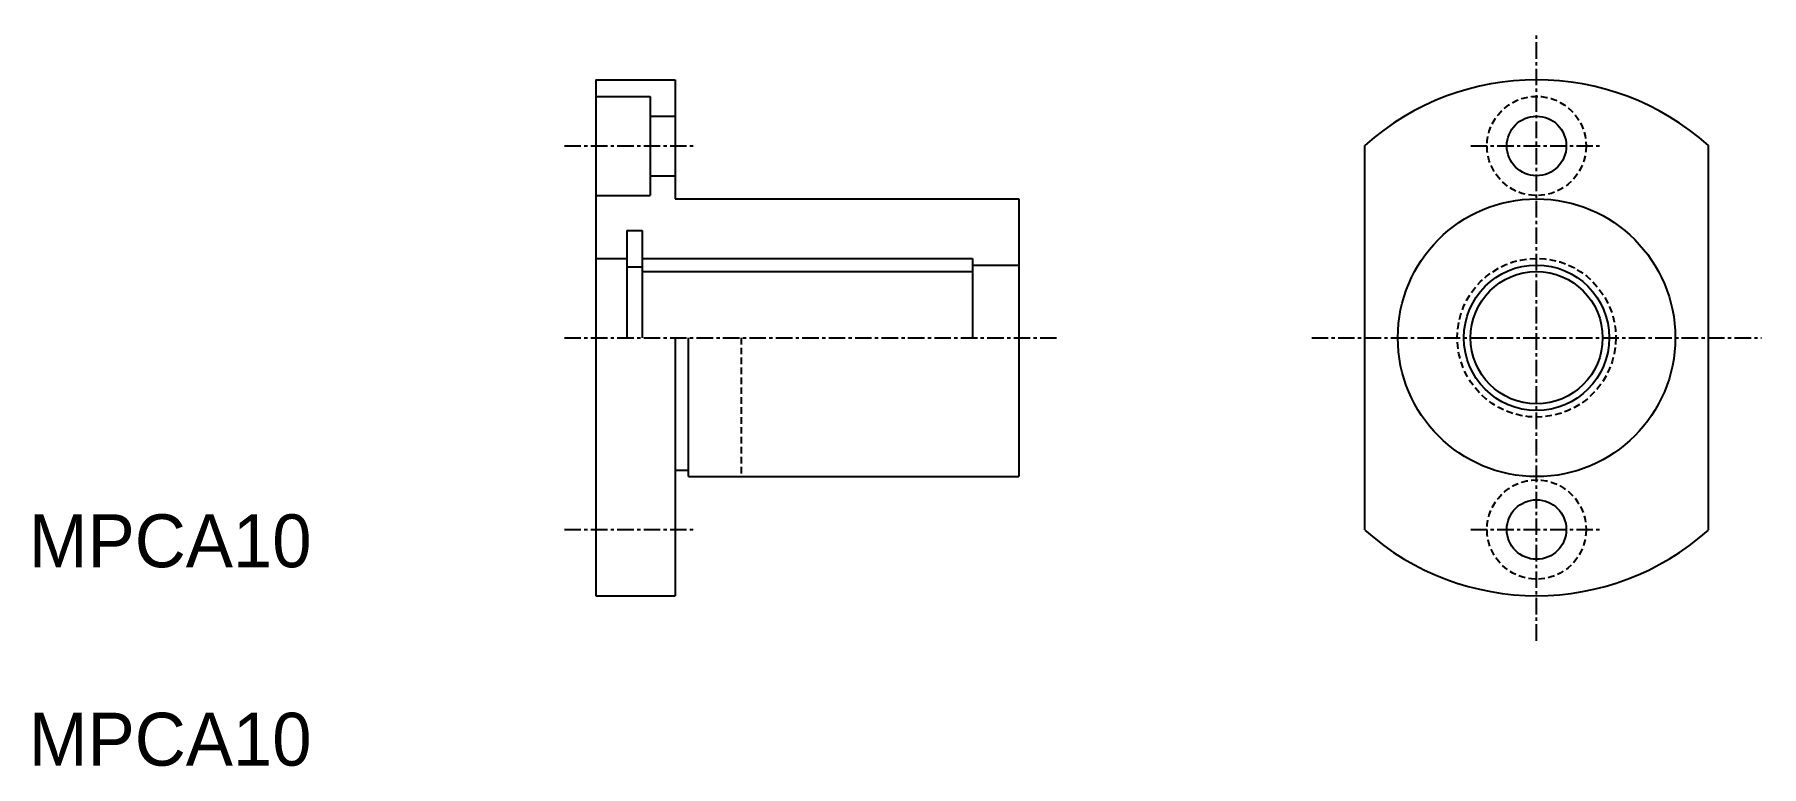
# Model space of a CAD drawing. Extents: x 10 to 141, y 10 to 65.
import ezdxf

# ---------------------------------------------------------------- set-up
doc = ezdxf.new("R2010")
doc.units = 0
doc.linetypes.add('CENTER', pattern=[2, 1.25, -0.25, 0.25, -0.25])
doc.linetypes.add('DASHED', pattern=[0.75, 0.5, -0.25])
doc.layers.get('0').update_dxf_attribs({"linetype": 'CONTINUOUS'})
doc.layers.add('CENTER', color=1, linetype='CENTER')

msp = doc.modelspace()

# ---------------------------------------------------------------- linework, layer by layer
at = {"color": 7, "linetype": 'CONTINUOUS'}
for p, q in [((52.92, 61.85), (52.92, 22.85)), ((52.92, 61.85), (58.92, 61.85)), ((58.92, 61.85), (58.92, 52.85)), ((52.92, 60.6), (57.02, 60.6)), ((57.02, 60.6), (57.02, 53.1)), ((57.02, 59.1), (58.92, 59.1)), ((111.11, 27.82), (111.11, 56.89)), ((137.11, 27.82), (137.11, 56.89)), ((57.02, 54.6), (58.92, 54.6)), ((52.92, 53.1), (57.02, 53.1)), ((58.92, 52.85), (84.92, 52.85)), ((84.92, 52.85), (84.92, 31.85)), ((55.27, 50.45), (55.27, 42.35)), ((55.27, 50.45), (56.42, 50.45)), ((56.42, 50.45), (56.42, 42.35)), ((53.42, 48.36), (53.42, 48.36)), ((52.92, 48.35), (55.27, 48.35)), ((55.27, 47.7), (56.42, 47.7)), ((56.42, 48.35), (81.42, 48.35)), ((56.42, 47.35), (81.42, 47.35)), ((81.42, 48.35), (81.42, 47.35)), ((81.42, 47.85), (84.92, 47.85)), ((81.42, 47.35), (81.42, 42.35)), ((58.92, 42.35), (58.92, 22.85)), ((59.92, 31.85), (59.92, 42.35)), ((58.92, 32.35), (59.92, 32.35)), ((59.92, 31.85), (84.92, 31.85)), ((52.92, 22.85), (58.92, 22.85))]:
    msp.add_line(p, q, dxfattribs=at)
at = {"color": 3, "linetype": 'DASHED'}
msp.add_line((63.92, 42.35), (63.92, 31.85), dxfattribs=at)
for centre, radius in [((124.11, 56.85), 3.75), ((124.11, 42.35), 6), ((124.11, 27.85), 3.75)]:
    msp.add_circle(centre, radius, dxfattribs=at)
at = {"color": 7, "linetype": 'CONTINUOUS'}
for centre, radius in [((124.11, 56.85), 2.25), ((124.11, 42.35), 10.5), ((124.11, 42.35), 5.5), ((124.11, 42.35), 5), ((124.11, 27.85), 2.25)]:
    msp.add_circle(centre, radius, dxfattribs=at)
for start, end in [(48.1897, 131.8103), (228.1897, 311.8103)]:
    msp.add_arc((124.11, 42.35), 19.5, start, end, dxfattribs=at)
at = {"layer": 'CENTER', "color": 1, "linetype": 'CENTER'}
for p, q in [((124.11, 19.44), (124.11, 65.27)), ((50.54, 56.85), (60.49, 56.85)), ((119.13, 56.85), (129.09, 56.85)), ((50.54, 42.35), (87.78, 42.35)), ((107.09, 42.35), (141.13, 42.35)), ((50.54, 27.85), (60.49, 27.85)), ((119.13, 27.85), (129.09, 27.85))]:
    msp.add_line(p, q, dxfattribs=at)

# ---------------------------------------------------------------- texts
at = {"color": 7, "linetype": 'CONTINUOUS'}
for p in [(10, 25), (10, 10)]:
    msp.add_text('MPCA10', height=4, dxfattribs=at).set_placement(p)

doc.saveas('drawing.dxf')
